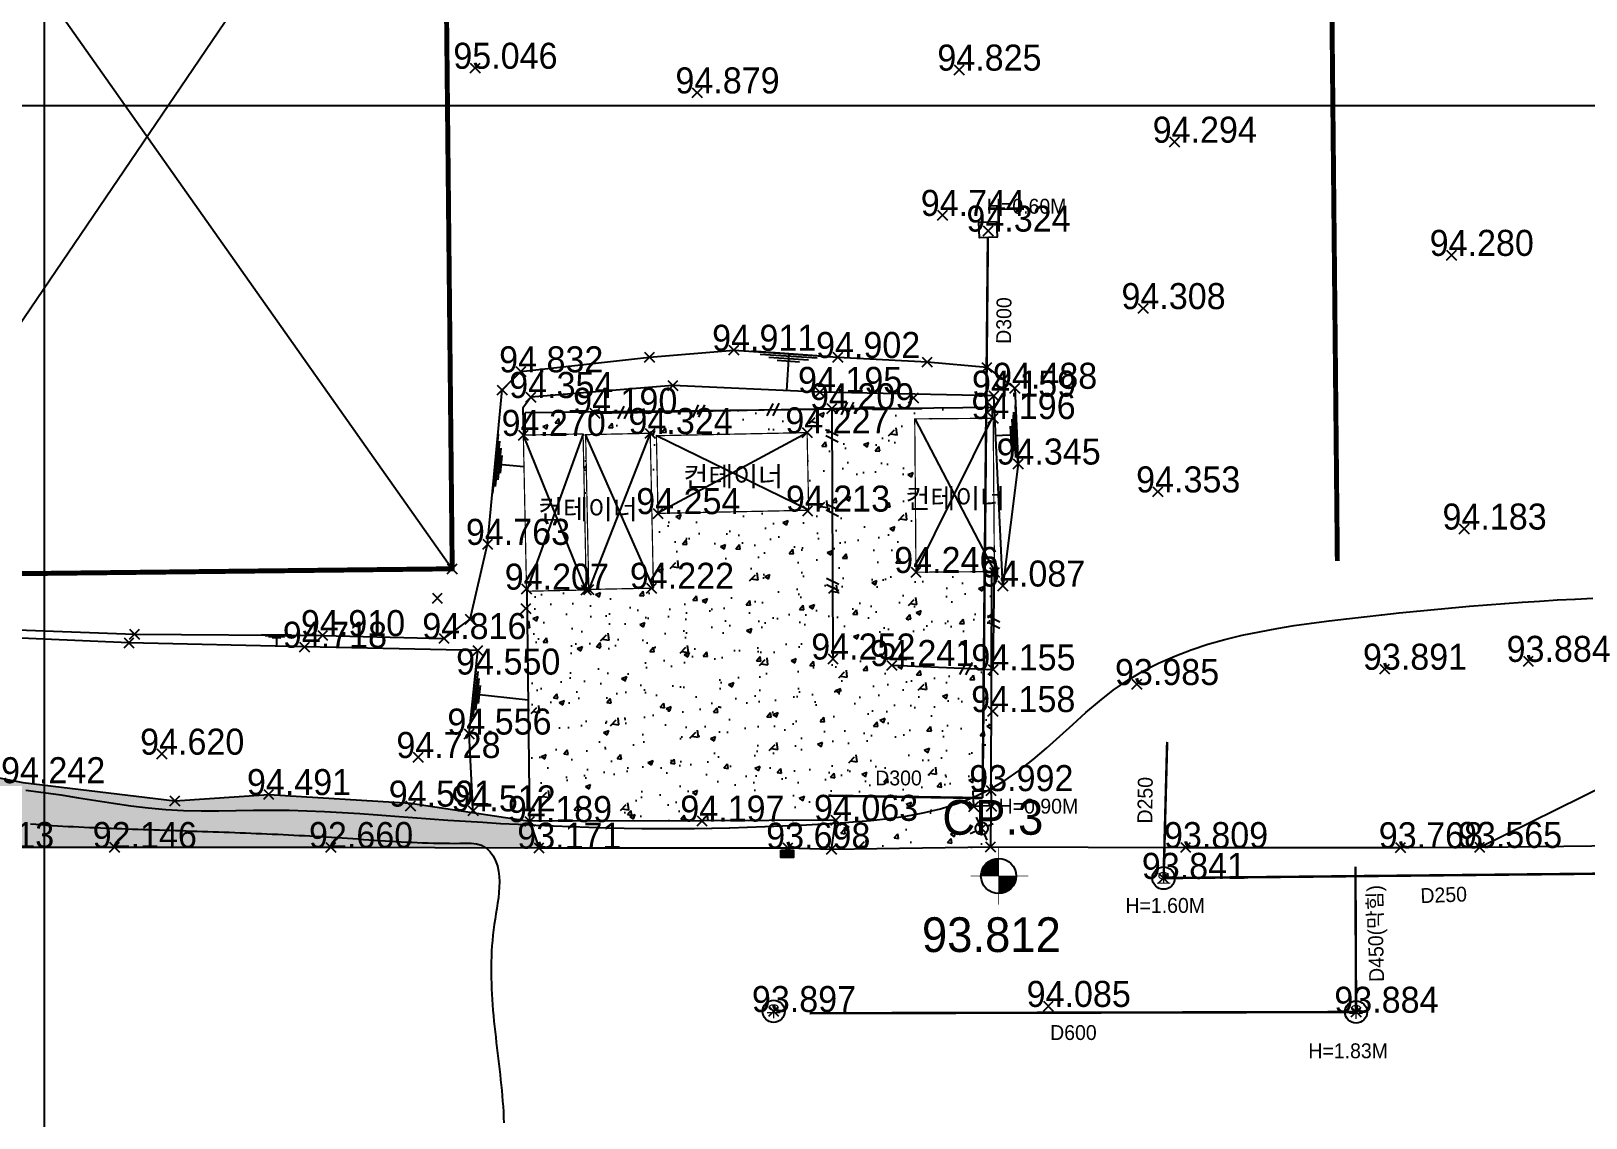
# Model space of a CAD drawing. Header units: millimetres. Extents: x 215151 to 215414, y 463007 to 463197.
# Drawn here: x 215199.5 to 215262.2, y 463059.2 to 463103 of the extents above; entities that cross this region are included whole.
import ezdxf
from ezdxf.enums import TextEntityAlignment as Align

# ---------------------------------------------------------------- set-up
doc = ezdxf.new("R2010")
doc.units = ezdxf.units.MM
doc.header["$MEASUREMENT"] = 0
doc.header["$PDMODE"] = 3
doc.header["$PDSIZE"] = 0.2
doc.linetypes.add('DASHED2', pattern=[0.375, 0.25, -0.125])
doc.layers.get('DEFPOINTS').update_dxf_attribs({"color": 155})
for name, color, linetype in [('1M(48)', 48, 'Continuous'), ("CON'C(31)", 31, 'Continuous'), ('PTANNOTELE', 7, 'Continuous'), ('PTLAYER', 1, 'Continuous'), ('TEXT', 7, 'Continuous'), ('가로등(32)', 32, 'Continuous'), ('경사면(8)', 8, 'Continuous'), ('도각선(5)', 5, 'Continuous'), ('도근점(1)', 1, 'Continuous'), ('도시가스맨홀(50)', 50, 'Continuous'), ('빗물받이(5)', 5, 'Continuous'), ('아스팔트도로(1)', 1, 'Continuous'), ('오수(34)', 34, 'Continuous'), ('우수맨홀(42)', 42, 'Continuous'), ('조경석해치(8)', 8, 'Continuous'), ('조립식건물(40)', 40, 'Continuous'), ('컨테이너(4)', 4, 'Continuous'), ('콘크리트수로(5)', 5, 'Continuous'), ('휀스(70)', 70, 'Continuous')]:
    doc.layers.add(name, color=color, linetype=linetype)
doc.styles.add('돋음', font='Dotum.ttf')
doc.styles.add('돋음체', font='DotumChe.TTF')

# ---------------------------------------------------------------- blocks, each defined once
blk = doc.blocks.new('P')
at = {"layer": '휀스(70)', "linetype": 'Continuous'}
for points in [[(-0.25, -0.25), (0, 0.25)], [(0, -0.25), (0.25, 0.25)]]:
    blk.add_lwpolyline(points, dxfattribs=at)
blk = doc.blocks.new('o')
at = {"layer": '오수(34)'}
blk.add_circle((0, 0), 0.75, dxfattribs=at)
at = {"layer": '오수(34)', "style": '돋음체'}
blk.add_text('오', height=0.8, dxfattribs=at).set_placement((0, 0), align=Align.MIDDLE)
blk = doc.blocks.new('w')
at = {"layer": '우수맨홀(42)'}
blk.add_circle((0, 0), 0.75, dxfattribs=at)
at = {"layer": '우수맨홀(42)', "style": '돋음체'}
blk.add_text('우', height=0.8, dxfattribs=at).set_placement((0, 0), align=Align.MIDDLE)
blk = doc.blocks.new('W1')
at = {"layer": '빗물받이(5)'}
h = blk.add_hatch(dxfattribs=at)
h.set_pattern_fill('ANSI31', color=256, scale=0.02, style=0)
h.set_pattern_definition([(45, (-178.083926, -134.613974), (-0.04490128, 0.04490128), [])])
h.paths.add_polyline_path([(0.26, 0.149), (-0.24, 0.149), (-0.24, -0.151), (0.26, -0.151)])
blk.add_lwpolyline([(-0.24, 0.149), (0.26, 0.149), (0.26, -0.151), (-0.24, -0.151), (-0.24, 0.149)], dxfattribs=at)
blk = doc.blocks.new('A$C483728D8')
at = {"layer": '도근점(1)', "color": 1, "const_width": 0.02}
for points in [[(0.803, 0), (0.803, 1.635)], [(1.659, 0.822), (0, 0.822)]]:
    blk.add_lwpolyline(points, dxfattribs=at)
at = {"layer": '도근점(1)', "color": 1, "const_width": 0.506}
for points in [[(0.803, 1.075, 0.414214), (0.55, 0.822, 1)], [(0.803, 0.569, 0.414214), (1.056, 0.822, 1)]]:
    blk.add_lwpolyline(points, format="xyb", dxfattribs=at)
at = {"layer": '도근점(1)', "color": 1}
blk.add_circle((0.803, 0.822), 0.506, dxfattribs=at)
blk = doc.blocks.new('F')
at = {"layer": '가로등(32)'}
for p, q in [((-0.19, 0.42), (-0.35, 0.77)), ((0.42, 0.19), (0.77, 0.35)), ((-0.42, -0.19), (-0.77, -0.35)), ((0.19, -0.42), (0.35, -0.77))]:
    blk.add_line(p, q, dxfattribs=at)
blk.add_circle((0, 0), 0.42, dxfattribs=at)

msp = doc.modelspace()

# ---------------------------------------------------------------- hatches: boundary and pattern name
at = {"layer": "CON'C(31)"}
h = msp.add_hatch(dxfattribs=at)
h.set_pattern_fill('AR-CONC', color=256, scale=0.3)
h.set_pattern_definition([(50, (0, 0), (2.151780548, -0.188256405), [0.225, -2.475]), (355, (0, 0), (-0.416254001, 2.256576401), [0.18, -1.98]), (100.45144446, (0.1793, -0.0157), (1.73552654, 2.068319973), [0.191220576, -2.103426336]), (46.1842, (0, 0.6), (3.201723992, -0.496557842), [0.3375, -3.7125]), (96.6356355, (0.2668, 0.5586), (2.803985837, 2.922355802), [0.286831026, -3.15514128]), (351.184164, (0, 0.6), (2.803985835, 2.9223558), [0.27, -2.970000003]), (21, (0.3, 0.45), (1.7907211564, -1.207856672), [0.225, -2.475]), (326, (0.3, 0.45), (0.729945996, 2.175450135), [0.18, -1.98]), (71.45144474, (0.4492, 0.3493), (2.52066713, 0.967593458), [0.19122057, -2.103426336]), (37.5, (0, 0), (0.036479566, 0.9986815615), [0, -1.956, 0, -2.01, 0, -1.9875]), (7.5, (0, 0), (0.7892086123, 1.1832351356), [0, -1.146, 0, -1.911, 0, -0.7575]), (327.5, (-0.669, 0), (1.6014673085, -0.0676646152), [0, -0.75, 0, -2.34, 0, -3.105]), (317.5, (-0.969, 0), (1.749558508, 0.300314947), [0, -0.975, 0, -1.554, 0, -2.205])])
h.paths.add_polyline_path([(215231.91514, 463071.19225), (215231.74041, 463070.02467), (215238.15894, 463070.1127), (215238.16538, 463071.76309), (215237.48739, 463071.73649), (215237.46284, 463072.36209), (215238.16782, 463072.38976), (215238.20223, 463081.20906), (215235.15026, 463081.18441), (215235.10033, 463087.36511), (215238.22635, 463087.39036), (215238.22805, 463087.8281), (215228.17419, 463087.71503), (215223.26706, 463087.621), (215223.28566, 463087.66005), (215219.38679, 463087.6162), (215219.39696, 463086.71192), (215221.72606, 463086.75977), (215221.85532, 463080.46786), (215219.46774, 463080.41881), (215219.57205, 463071.14367), (215226.52251, 463071.1639)])
h.paths.add_polyline_path([(215224.56228, 463080.54318), (215221.95642, 463080.48965), (215221.82821, 463086.73049), (215224.43407, 463086.78403)], flags=16)
h.paths.add_polyline_path([(215224.74665, 463083.55685), (215224.68235, 463086.68685), (215230.75959, 463086.8117), (215230.82389, 463083.6817)], flags=16)
h.paths.add_polyline_path([(215235.84497, 463070.19193), (215241.09842, 463070.19204), (215241.09838, 463072.40607), (215235.84492, 463072.40596)], flags=9)
h.paths.add_polyline_path([(215234.26147, 463083.42631), (215239.20475, 463083.42631), (215239.20475, 463084.91776), (215234.26147, 463084.91776)], flags=9)
h.paths.add_polyline_path([(215225.30545, 463084.31043), (215230.24874, 463084.31043), (215230.24874, 463085.80189), (215225.30545, 463085.80189)], flags=8)
h.paths.add_polyline_path([(215219.45112, 463082.98415), (215224.3944, 463082.98415), (215224.3944, 463084.4756), (215219.45112, 463084.4756)], flags=25)
at = {"layer": '조경석해치(8)'}
h = msp.add_hatch(dxfattribs=at)
h.set_pattern_fill('GRAVEL', color=256, scale=2)
h.set_pattern_definition([(228.012787504, (1.44, 2), (-16, -18), [0.269072, -26.638176094]), (184.969740728, (1.26, 1.8), (24, 2), [0.461736, -45.7118495225]), (132.510447078, (0.8, 1.76), (20, -22), [0.325576, -32.232065192]), (267.273689006, (0.02, 1.26), (2, 40), [0.420476, -41.627116083]), (292.833654178, (0, 0.84), (-10, 24), [0.41231, -40.818746256]), (357.273689006, (0.16, 0.46), (-40, 2), [0.420476, -41.627116083]), (37.694240467, (0.58, 0.44), (-26, -20), [0.556058, -55.049697098]), (72.255328375, (1.02, 0.78), (14, 44), [0.524976, -51.972642994]), (121.429565615, (1.18, 1.28), (-16, 26), [0.4219, -41.7681462195]), (175.23635831, (0.96, 1.64), (22, -2), [0.481664, -23.6015251576]), (222.397437798, (0.48, 1.68), (-24, -22), [0.622896, -61.6667500096]), (138.814074834, (2, 1.24), (-14, 12), [0.212602, -21.0476896255]), (171.46923439, (1.84, 1.38), (26, -4), [0.404474, -40.043022832]), (225, (1.44, 1.44), (-2e-16, -2), [0.282842, -2.545585125]), (203.198590514, (1.3, 1.68), (10, 4), [0.152316, -15.079230212]), (291.80140949, (1.16, 1.62), (-2, 6), [0.215406, -10.554923614]), (30.96375653, (1.24, 1.42), (6, 4), [0.349858, -11.31204579]), (161.56505118, (1.54, 1.6), (4, -2), [0.252982, -6.07157332]), (16.389540334, (0, 1.62), (20, 6), [0.3544, -35.085690293]), (70.346175942, (0.34, 1.72), (-8.000000000002, -22.000000000007), [0.297322, -29.434815495]), (293.198590514, (1.54, 2), (-4, 10), [0.30463, -14.926916212]), (343.610459666, (1.66, 1.72), (-20, 6), [0.3544, -35.085690293]), (339.44395478, (0, 0.38), (-10, 4), [0.34176, -16.746247491]), (294.77514057, (0.32, 0.26), (-10, 22), [0.286356, -28.3492861266]), (66.801409486, (1.56, 0), (4, 10), [0.30463, -14.926916212]), (17.354024636, (1.68, 0.28), (-26, -8), [0.335262, -33.1908472285]), (69.44395478, (0.58, 0), (-4, -10), [0.17088, -16.917127491]), (101.30993247, (1.44, 0), (-2, 8), [0.10198, -10.096059027]), (165.96375653, (1.42, 0.1), (6, -2), [0.41231, -7.833901251]), (186.009005957, (1.02, 0.2), (20, 2), [0.3821, -37.827846349]), (303.69006753, (1.24, 1.24), (-2, 4), [0.288444, -6.922658551]), (353.157226587, (1.4, 1), (34, -4), [0.503588, -49.855125248]), (60.9453959, (1.9, 0.94), (-8, -14), [0.205912, -20.385348282]), (90, (2, 1.12), (-2, 2), [0.12, -1.88]), (120.256437164, (0.98, 0.26), (8, -14), [0.277848, -27.507039979]), (48.012787504, (0.84, 0.5), (16, 18), [0.538144, -26.369104094]), (0, (1.2, 0.9), (2, 2), [0.52, -1.48]), (325.30484647, (1.72, 0.9), (20, -14), [0.316228, -31.306548602]), (254.0546041, (1.98, 0.72), (-2, -8), [0.291204, -14.2690157786]), (207.645975364, (1.9, 0.44), (-38, -20), [0.47413, -46.9389483645]), (175.42607874, (1.48, 0.22), (-26, 2), [0.501598, -49.658146816])])
h.paths.add_polyline_path([(215199.13313, 463072.71018), (215193.62077, 463073.77794), (215192.17104, 463074.71418), (215190.82678, 463076.61699), (215190.25122, 463078.72278), (215189.89011, 463082.66356), (215190.5178, 463085.20484), (215189.95347, 463086.06292), (215188.40552, 463084.85649), (215188.42093, 463081.03199), (215188.50713, 463078.77867, 0.06556503), (215189.28285, 463075.94687, 0.06906455), (215190.9488, 463073.05327, 0.1138141), (215194.11677, 463070.59531, 0.1339401), (215196.09528, 463070.09726), (215197.07063, 463070.09736), (215202.82823, 463070.09631), (215211.55032, 463070.09585), (215219.94798, 463070.07168), (215219.57205, 463071.14367), (215214.76504, 463071.86971), (215209.0471, 463072.23027), (215205.26519, 463071.96832)])

# ---------------------------------------------------------------- linework, layer by layer
at = {"layer": '1M(48)'}
for points, elevation in [([(215199.25893, 463072.3985), (215199.96478, 463072.30792), (215199.96478, 463072.30792), (215200.66891, 463072.20475), (215200.66891, 463072.20475), (215201.37191, 463072.09416), (215201.37191, 463072.09416), (215202.07458, 463071.98145), (215202.07458, 463071.98145), (215202.77777, 463071.87205), (215202.77777, 463071.87205), (215203.48228, 463071.77149), (215203.48228, 463071.77149), (215204.18868, 463071.68539), (215204.18868, 463071.68539), (215204.89724, 463071.6194), (215204.89724, 463071.6194), (215205.6077, 463071.57888), (215205.6077, 463071.57888), (215206.31914, 463071.56275), (215206.31914, 463071.56275), (215207.03078, 463071.56364), (215207.03078, 463071.56364), (215207.74236, 463071.57403), (215207.74236, 463071.57403), (215208.4539, 463071.58655), (215208.4539, 463071.58655), (215209.16552, 463071.59388), (215209.16552, 463071.59388), (215209.87714, 463071.58907), (215209.87714, 463071.58907), (215210.58854, 463071.57052), (215210.58854, 463071.57052), (215211.29955, 463071.54038), (215211.29955, 463071.54038), (215212.01011, 463071.50092), (215212.01011, 463071.50092), (215212.72024, 463071.45441), (215212.72024, 463071.45441), (215213.43004, 463071.40313), (215213.43004, 463071.40313), (215214.13966, 463071.34935), (215214.13966, 463071.34935), (215214.84926, 463071.29533), (215214.84926, 463071.29533), (215215.559, 463071.24316), (215215.559, 463071.24316), (215216.26892, 463071.19358), (215216.26892, 463071.19358), (215216.97903, 463071.14671), (215216.97903, 463071.14671), (215217.68932, 463071.1027), (215217.68932, 463071.1027), (215218.39979, 463071.06168), (215218.39979, 463071.06168), (215219.11043, 463071.02377), (215219.11043, 463071.02377), (215219.82124, 463070.98912), (215219.82124, 463070.98912), (215220.53221, 463070.95787), (215220.53221, 463070.95787), (215221.24333, 463070.93024), (215221.24333, 463070.93024), (215221.95458, 463070.90646), (215221.95458, 463070.90646), (215222.66596, 463070.88676), (215222.66596, 463070.88676), (215223.37745, 463070.87136), (215223.37745, 463070.87136), (215224.08902, 463070.86051), (215224.08902, 463070.86051), (215224.80064, 463070.85444), (215224.80064, 463070.85444), (215225.51229, 463070.85337), (215225.51229, 463070.85337), (215226.22393, 463070.85755), (215226.22393, 463070.85755), (215226.93552, 463070.86721), (215226.93552, 463070.86721), (215227.64701, 463070.88234), (215227.64701, 463070.88234), (215228.35837, 463070.90271), (215228.35837, 463070.90271), (215229.06957, 463070.92807), (215229.06957, 463070.92807), (215229.78059, 463070.95814), (215229.78059, 463070.95814), (215230.4914, 463070.99267), (215230.4914, 463070.99267), (215231.202, 463071.03138), (215231.202, 463071.03138), (215231.91238, 463071.07402), (215231.91238, 463071.07402), (215232.62244, 463071.12154), (215232.62244, 463071.12154), (215233.33171, 463071.17954), (215233.33171, 463071.17954), (215234.03936, 463071.25476), (215234.03936, 463071.25476), (215234.74402, 463071.35395), (215234.74402, 463071.35395), (215235.44366, 463071.48379), (215235.44366, 463071.48379), (215236.13537, 463071.65066), (215236.13537, 463071.65066), (215236.8154, 463071.85999), (215236.8154, 463071.85999), (215237.47916, 463072.11621), (215237.47916, 463072.11621), (215238.12067, 463072.42382), (215238.12067, 463072.42382), (215238.73343, 463072.78531), (215238.73343, 463072.78531), (215239.31729, 463073.19196), (215239.31729, 463073.19196), (215239.87666, 463073.63181), (215239.87666, 463073.63181), (215240.41769, 463074.09407), (215240.41769, 463074.09407), (215240.94746, 463074.56923), (215240.94746, 463074.56923), (215241.47347, 463075.04858), (215241.47347, 463075.04858), (215242.00333, 463075.52364), (215242.00333, 463075.52364), (215242.54462, 463075.98561), (215242.54462, 463075.98561), (215243.10458, 463076.42468), (215243.10458, 463076.42468), (215243.68949, 463076.82982), (215243.68949, 463076.82982), (215244.30057, 463077.1943), (215244.30057, 463077.1943), (215244.93369, 463077.51903), (215244.93369, 463077.51903), (215245.5847, 463077.80625), (215245.5847, 463077.80625), (215246.24994, 463078.05884), (215246.24994, 463078.05884), (215246.9263, 463078.28), (215246.9263, 463078.28), (215247.61122, 463078.47307), (215247.61122, 463078.47307), (215248.30264, 463078.64142), (215248.30264, 463078.64142), (215248.99895, 463078.78832), (215248.99895, 463078.78832), (215249.69887, 463078.91694), (215249.69887, 463078.91694), (215250.40142, 463079.03031), (215250.40142, 463079.03031), (215251.10586, 463079.13136), (215251.10586, 463079.13136), (215251.8116, 463079.2229), (215251.8116, 463079.2229), (215252.51818, 463079.30773), (215252.51818, 463079.30773), (215253.22522, 463079.38858), (215253.22522, 463079.38858), (215253.93254, 463079.46697), (215253.93254, 463079.46697), (215254.64015, 463079.54272), (215254.64015, 463079.54272), (215255.34807, 463079.61558), (215255.34807, 463079.61558), (215256.0563, 463079.68527), (215256.0563, 463079.68527), (215256.76486, 463079.75151), (215256.76486, 463079.75151), (215257.47376, 463079.81403), (215257.47376, 463079.81403), (215258.183, 463079.87257), (215258.183, 463079.87257), (215258.89258, 463079.92688), (215258.89258, 463079.92688), (215259.60248, 463079.97675), (215259.60248, 463079.97675), (215260.31266, 463080.02256), (215260.31266, 463080.02256), (215261.02305, 463080.06495), (215261.02305, 463080.06495), (215261.7336, 463080.10455), (215261.7336, 463080.10455), (215262.44426, 463080.14204)], 94), ([(215199.44489, 463071.04552), (215199.661, 463071.02759), (215199.661, 463071.02759), (215199.8772, 463071.01075), (215199.8772, 463071.01075), (215200.09348, 463070.99493), (215200.09348, 463070.99493), (215200.30983, 463070.98009), (215200.30983, 463070.98009), (215200.52624, 463070.96615), (215200.52624, 463070.96615), (215200.7427, 463070.95306), (215200.7427, 463070.95306), (215200.95921, 463070.94075), (215200.95921, 463070.94075), (215201.17575, 463070.92917), (215201.17575, 463070.92917), (215201.39233, 463070.91825), (215201.39233, 463070.91825), (215201.60895, 463070.90793), (215201.60895, 463070.90793), (215201.82558, 463070.89815), (215201.82558, 463070.89815), (215202.04224, 463070.88884), (215202.04224, 463070.88884), (215202.25891, 463070.87995), (215202.25891, 463070.87995), (215202.4756, 463070.8714), (215202.4756, 463070.8714), (215202.6923, 463070.86314), (215202.6923, 463070.86314), (215202.90901, 463070.85511), (215202.90901, 463070.85511), (215203.12572, 463070.84725), (215203.12572, 463070.84725), (215203.34244, 463070.83953), (215203.34244, 463070.83953), (215203.55916, 463070.83193), (215203.55916, 463070.83193), (215203.77589, 463070.82444), (215203.77589, 463070.82444), (215203.99262, 463070.81704), (215203.99262, 463070.81704), (215204.20935, 463070.80972), (215204.20935, 463070.80972), (215204.42609, 463070.80247), (215204.42609, 463070.80247), (215204.64283, 463070.79526), (215204.64283, 463070.79526), (215204.85957, 463070.78809), (215204.85957, 463070.78809), (215205.07631, 463070.78095), (215205.07631, 463070.78095), (215205.29305, 463070.7738), (215205.29305, 463070.7738), (215205.50978, 463070.76666), (215205.50978, 463070.76666), (215205.72652, 463070.75948), (215205.72652, 463070.75948), (215205.94326, 463070.75228), (215205.94326, 463070.75228), (215206.16, 463070.74502), (215206.16, 463070.74502), (215206.37673, 463070.73769), (215206.37673, 463070.73769), (215206.59346, 463070.73029), (215206.59346, 463070.73029), (215206.81019, 463070.72279), (215206.81019, 463070.72279), (215207.02691, 463070.71519), (215207.02691, 463070.71519), (215207.24363, 463070.70746), (215207.24363, 463070.70746), (215207.46035, 463070.69959), (215207.46035, 463070.69959), (215207.67706, 463070.69157), (215207.67706, 463070.69157), (215207.89376, 463070.68339), (215207.89376, 463070.68339), (215208.11046, 463070.67502), (215208.11046, 463070.67502), (215208.32714, 463070.66645), (215208.32714, 463070.66645), (215208.54382, 463070.65768), (215208.54382, 463070.65768), (215208.76049, 463070.64867), (215208.76049, 463070.64867), (215208.97715, 463070.63943), (215208.97715, 463070.63943), (215209.1938, 463070.62993), (215209.1938, 463070.62993), (215209.41044, 463070.62015), (215209.41044, 463070.62015), (215209.62707, 463070.61009), (215209.62707, 463070.61009), (215209.84367, 463070.59972), (215209.84367, 463070.59972), (215210.06027, 463070.58903), (215210.06027, 463070.58903), (215210.27685, 463070.578), (215210.27685, 463070.578), (215210.49341, 463070.56662), (215210.49341, 463070.56662), (215210.70994, 463070.55487), (215210.70994, 463070.55487), (215210.92646, 463070.54273), (215210.92646, 463070.54273), (215211.14296, 463070.53019), (215211.14296, 463070.53019), (215211.35943, 463070.51723), (215211.35943, 463070.51723), (215211.57587, 463070.50382), (215211.57587, 463070.50382), (215211.79229, 463070.48996), (215211.79229, 463070.48996), (215212.00867, 463070.47567), (215212.00867, 463070.47567), (215212.22504, 463070.46104), (215212.22504, 463070.46104), (215212.44138, 463070.44618), (215212.44138, 463070.44618), (215212.65772, 463070.43119), (215212.65772, 463070.43119), (215212.87406, 463070.41618), (215212.87406, 463070.41618), (215213.0904, 463070.40126), (215213.0904, 463070.40126), (215213.30676, 463070.38653), (215213.30676, 463070.38653), (215213.52314, 463070.37211), (215213.52314, 463070.37211), (215213.73954, 463070.3581), (215213.73954, 463070.3581), (215213.95598, 463070.34459), (215213.95598, 463070.34459), (215214.17245, 463070.33169), (215214.17245, 463070.33169), (215214.38896, 463070.3195), (215214.38896, 463070.3195), (215214.60552, 463070.30812), (215214.60552, 463070.30812), (215214.82212, 463070.29764), (215214.82212, 463070.29764), (215215.03877, 463070.28814), (215215.03877, 463070.28814), (215215.25547, 463070.27971), (215215.25547, 463070.27971), (215215.4722, 463070.27243), (215215.4722, 463070.27243), (215215.68897, 463070.26639), (215215.68897, 463070.26639), (215215.90578, 463070.26164), (215215.90578, 463070.26164), (215216.12261, 463070.25827), (215216.12261, 463070.25827), (215216.33945, 463070.25633), (215216.33945, 463070.25633), (215216.55631, 463070.25589), (215216.55631, 463070.25589), (215216.77316, 463070.25698), (215216.77316, 463070.25698), (215216.99, 463070.25965), (215216.99, 463070.25965), (215217.20684, 463070.25942), (215217.20684, 463070.25942), (215217.42282, 463070.24156), (215217.42282, 463070.24156), (215217.63208, 463070.18654), (215217.63208, 463070.18654), (215217.81788, 463070.07641), (215217.81788, 463070.07641), (215217.97001, 463069.92236), (215217.97001, 463069.92236), (215218.09589, 463069.74599), (215218.09589, 463069.74599), (215218.19575, 463069.5537), (215218.19575, 463069.5537), (215218.26897, 463069.34973), (215218.26897, 463069.34973), (215218.31732, 463069.13845), (215218.31732, 463069.13845), (215218.34412, 463068.92333), (215218.34412, 463068.92333), (215218.35319, 463068.70671), (215218.35319, 463068.70671), (215218.34821, 463068.48994), (215218.34821, 463068.48994), (215218.33243, 463068.27368), (215218.33243, 463068.27368), (215218.30862, 463068.05814), (215218.30862, 463068.05814), (215218.27919, 463067.8433), (215218.27919, 463067.8433), (215218.2462, 463067.62897), (215218.2462, 463067.62897), (215218.21154, 463067.4149), (215218.21154, 463067.4149), (215218.17702, 463067.20081), (215218.17702, 463067.20081), (215218.14441, 463066.98642), (215218.14441, 463066.98642), (215218.11534, 463066.77153), (215218.11534, 463066.77153), (215218.09022, 463066.55614), (215218.09022, 463066.55614), (215218.06897, 463066.34033), (215218.06897, 463066.34033), (215218.05152, 463066.12417), (215218.05152, 463066.12417), (215218.03777, 463065.90776), (215218.03777, 463065.90776), (215218.02761, 463065.69114), (215218.02761, 463065.69114), (215218.02092, 463065.47439), (215218.02092, 463065.47439), (215218.01756, 463065.25756), (215218.01756, 463065.25756), (215218.0174, 463065.0407), (215218.0174, 463065.0407), (215218.02029, 463064.82387), (215218.02029, 463064.82387), (215218.02606, 463064.60709), (215218.02606, 463064.60709), (215218.03453, 463064.3904), (215218.03453, 463064.3904), (215218.04555, 463064.17382), (215218.04555, 463064.17382), (215218.05891, 463063.95738), (215218.05891, 463063.95738), (215218.07444, 463063.74108), (215218.07444, 463063.74108), (215218.09194, 463063.52493), (215218.09194, 463063.52493), (215218.1112, 463063.30893), (215218.1112, 463063.30893), (215218.13203, 463063.09308), (215218.13203, 463063.09308), (215218.15421, 463062.87736), (215218.15421, 463062.87736), (215218.17753, 463062.66176), (215218.17753, 463062.66176), (215218.20179, 463062.44627), (215218.20179, 463062.44627), (215218.22675, 463062.23085), (215218.22675, 463062.23085), (215218.2522, 463062.01549), (215218.2522, 463062.01549), (215218.27791, 463061.80017), (215218.27791, 463061.80017), (215218.30365, 463061.58484), (215218.30365, 463061.58484), (215218.32919, 463061.3695), (215218.32919, 463061.3695), (215218.35431, 463061.1541), (215218.35431, 463061.1541), (215218.37875, 463060.93863), (215218.37875, 463060.93863), (215218.40229, 463060.72305), (215218.40229, 463060.72305), (215218.42467, 463060.50736), (215218.42467, 463060.50736), (215218.44566, 463060.29152), (215218.44566, 463060.29152), (215218.46501, 463060.07553), (215218.46501, 463060.07553), (215218.48246, 463059.85938), (215218.48246, 463059.85938), (215218.49777, 463059.64306), (215218.49777, 463059.64306), (215218.51068, 463059.42659), (215218.51068, 463059.42659), (215218.52095, 463059.20999), (215218.52095, 463059.20999), (215218.52834, 463058.99326)], 93)]:
    msp.add_lwpolyline(points, dxfattribs=dict(at, elevation=elevation))
at = {"layer": "CON'C(31)"}
for points in [[(215219.37625, 463088.55357), (215219.37125, 463088.9978)], [(215238.22805, 463087.8281), (215219.38679, 463087.6162)], [(215219.39696, 463086.71192), (215219.38679, 463087.6162)], [(215238.22805, 463087.8281), (215238.22635, 463087.39036)], [(215238.20223, 463081.20906), (215238.16782, 463072.38976)], [(215219.57205, 463071.14367), (215219.46774, 463080.41881)], [(215238.16538, 463071.76309), (215238.15894, 463070.1127)], [(215231.74041, 463070.02467), (215231.91514, 463071.19225), (215226.52251, 463071.1639), (215219.57205, 463071.14367)]]:
    msp.add_lwpolyline(points, dxfattribs=at)
at = {"layer": 'PTLAYER'}
for p in [(215217.37104, 463101.50926, 95.04553), (215236.88811, 463101.43488, 94.82452), (215226.32733, 463100.51517, 94.87858), (215245.57299, 463098.52973, 94.29446), (215236.22082, 463095.57801, 94.74433), (215238.06236, 463094.94581, 94.32398), (215256.7424, 463093.96666, 94.28002), (215244.31351, 463091.82058, 94.3078), (215224.40207, 463089.85149, 94.91163), (215227.80723, 463090.14224, 94.91083), (215231.99794, 463089.85058, 94.90235), (215235.6047, 463089.66004, 94.81513), (215219.21828, 463089.27296, 94.83151), (215238.00588, 463089.44434, 94.6412), (215218.46406, 463088.53036, 94.77199), (215225.34886, 463088.71396, 94.21324), (215231.27007, 463088.44202, 94.19546), (215238.28513, 463088.29309, 94.15897), (215239.1346, 463088.60829, 94.48792), (215219.62394, 463088.23849, 94.3535), (215231.7542, 463087.78363, 94.20884), (215235.04777, 463088.21419, 94.12404), (215238.22805, 463087.8281, 94.1834), (215222.20299, 463087.60061, 94.18971), (215238.2638, 463087.39066, 94.19556), (215219.31672, 463086.71027, 94.26972), (215224.43407, 463086.78403, 94.32368), (215230.75959, 463086.8117, 94.22674), (215239.27514, 463085.55558, 94.34501), (215244.90508, 463084.43231, 94.35301), (215224.74665, 463083.55685, 94.25373), (215230.78206, 463083.65904, 94.21293), (215257.25976, 463082.93462, 94.18269), (215217.87712, 463082.31777, 94.76276), (215216.4486, 463081.32255, 94.63443), (215235.15026, 463081.18441, 94.24622), (215238.31396, 463081.18046, 94.08261), (215215.8474, 463080.13995, 94.85225), (215219.44404, 463080.51229, 94.20698), (215221.85532, 463080.46786, 94.35007), (215221.95642, 463080.48965, 94.27353), (215224.48961, 463080.54612, 94.22222), (215238.65092, 463080.63771, 94.0871), (215219.4186, 463079.72035, 94.19909), (215217.17271, 463079.29007, 94.68339), (215203.41331, 463078.3341, 94.7809), (215203.63208, 463078.69057, 94.90454), (215211.22448, 463078.63995, 94.91046), (215216.11782, 463078.51829, 94.81648), (215210.49556, 463078.17086, 94.71757), (215217.48404, 463078.02781, 94.54988), (215231.80285, 463077.69552, 94.25238), (215234.17627, 463077.43271, 94.24106), (215238.26082, 463077.25825, 94.15473), (215254.05065, 463077.28356, 93.89066), (215259.84422, 463077.60148, 93.88443), (215244.05179, 463076.66793, 93.98513), (215238.25371, 463075.57918, 94.15784), (215217.12966, 463074.67112, 94.55565), (215204.74042, 463073.86031, 94.61996), (215215.07449, 463073.72615, 94.72755), (215205.26519, 463071.96832, 94.38023), (215209.0471, 463072.23027, 94.49125), (215238.17481, 463072.39003, 93.99174), (215214.76684, 463071.76678, 94.59097), (215217.29627, 463071.57277, 94.51238), (215237.48739, 463071.73649, 93.97365), (215238.20004, 463071.74701, 93.98823), (215219.57205, 463071.14367, 94.18914), (215226.52251, 463071.1639, 94.19659), (215231.91514, 463071.19225, 94.06315), (215231.91514, 463071.19225, 94.06315), (215237.79781, 463070.85218, 93.95173), (215202.82823, 463070.09631, 92.14646), (215211.55032, 463070.09585, 92.65984), (215238.15894, 463070.1127, 93.83636), (215246.02719, 463070.09365, 93.80924), (215254.68991, 463070.08729, 93.76806), (215257.88284, 463070.10107, 93.56461), (215219.94798, 463070.07168, 93.17057), (215229.98734, 463070.07112, 93.69781), (215231.74041, 463070.02467, 93.83157), (215245.13536, 463068.8536, 93.84147), (215229.41013, 463063.48463, 93.89655), (215240.48887, 463063.69215, 94.08479), (215252.89698, 463063.4566, 93.88431)]:
    msp.add_point(p, dxfattribs=at)
at = {"layer": '경사면(8)'}
for p, q in [((215231.52416, 463089.88355), (215228.5314, 463090.09184)), ((215231.16806, 463089.80809), (215228.87361, 463089.96778)), ((215230.81196, 463089.73263), (215229.21582, 463089.84372)), ((215230.81196, 463089.73263), (215229.21582, 463089.84372)), ((215230.45586, 463089.65717), (215229.55803, 463089.71966)), ((215230.02778, 463089.98769), (215229.9245, 463088.50382)), ((215239.27645, 463085.52728), (215239.16607, 463087.92474)), ((215239.09086, 463086.07933), (215239.03199, 463087.35798)), ((215239.09086, 463086.07933), (215239.03199, 463087.35798)), ((215239.18365, 463085.80331), (215239.09903, 463087.64136)), ((215218.29619, 463086.75346), (215218.07045, 463084.3641)), ((215239.22126, 463086.72601), (215238.3619, 463086.68645)), ((215238.99807, 463086.35535), (215238.96495, 463087.07459)), ((215218.3495, 463086.46718), (215218.17643, 463084.63534)), ((215218.4028, 463086.1809), (215218.28241, 463084.90657)), ((215218.4028, 463086.1809), (215218.28241, 463084.90657)), ((215218.18332, 463085.55878), (215219.34262, 463085.44926)), ((215218.45611, 463085.89461), (215218.38839, 463085.17781)), ((215209.96214, 463078.64836), (215208.76216, 463078.65636)), ((215209.82187, 463078.6093), (215208.90189, 463078.61543)), ((215209.68161, 463078.57023), (215209.04162, 463078.5745)), ((215209.68161, 463078.57023), (215209.04162, 463078.5745)), ((215209.54134, 463078.53117), (215209.18135, 463078.53357)), ((215209.36215, 463078.65236), (215209.35911, 463078.19706)), ((215217.42549, 463077.47323), (215217.17351, 463075.0865)), ((215217.47565, 463077.18638), (215217.28247, 463075.35655)), ((215217.52581, 463076.89953), (215217.39142, 463075.6266)), ((215217.52581, 463076.89953), (215217.39142, 463075.6266)), ((215217.57597, 463076.61268), (215217.50038, 463075.89666)), ((215217.2995, 463076.27986), (215219.51692, 463076.04576))]:
    msp.add_line(p, q, dxfattribs=at)
for points in [[(215257.88284, 463070.10107), (215263.04283, 463072.64412), (215269.25448, 463073.13699), (215277.06982, 463073.45194), (215281.85705, 463074.24399), (215285.53263, 463075.91488), (215289.55418, 463078.13032), (215294.64029, 463078.3771), (215296.12329, 463081.13092), (215295.06911, 463087.84904), (215295.66175, 463096.38686), (215296.58852, 463103.96236), (215296.43448, 463112.19556), (215296.54151, 463119.06175), (215297.46815, 463123.13545)], [(215192.72124, 463081.05569), (215193.15384, 463079.75814), (215194.54432, 463079.02386), (215203.63208, 463078.69057), (215211.22448, 463078.63995), (215216.11782, 463078.51829), (215217.17271, 463079.29007), (215217.87712, 463082.31777), (215218.46406, 463088.53036), (215219.21828, 463089.27296), (215224.40207, 463089.85149), (215227.80723, 463090.14224), (215231.99794, 463089.85058), (215235.6047, 463089.66004), (215238.00588, 463089.44434), (215239.1346, 463088.60829), (215239.27514, 463085.55558), (215238.65092, 463080.63771), (215238.28513, 463088.29309), (215231.27007, 463088.44202), (215225.34886, 463088.71396), (215219.62394, 463088.23849), (215219.29987, 463087.79973), (215219.31672, 463086.71027)], [(215217.28734, 463071.48875), (215217.12966, 463074.67112), (215217.48404, 463078.02781), (215210.49556, 463078.17086), (215203.41331, 463078.3341), (215194.36346, 463078.73185), (215192.10313, 463079.52429), (215192.11892, 463081.04892)]]:
    msp.add_lwpolyline(points, dxfattribs=at)
at = {"layer": '도각선(5)'}
for points in [[(215200, 463192.39482), (215200, 463009.76209)], [(215150.7772, 463100), (215374.99597, 463100)]]:
    msp.add_lwpolyline(points, dxfattribs=at)
at = {"layer": '아스팔트도로(1)'}
msp.add_lwpolyline([(215189.24115, 463093.66485), (215188.41078, 463093.69149), (215188.41078, 463090.98864), (215188.21141, 463090.13204), (215188.40552, 463084.85649), (215188.42093, 463081.03199), (215188.50713, 463078.77867, 0.06556503), (215189.28285, 463075.94687, 0.06906455), (215190.9488, 463073.05327, 0.1138141), (215194.11677, 463070.59531, 0.1339401), (215196.09528, 463070.09726), (215197.07063, 463070.09736), (215202.82823, 463070.09631), (215211.55032, 463070.09585), (215219.94798, 463070.07168), (215229.98734, 463070.07112), (215231.74041, 463070.02467), (215238.15894, 463070.1127), (215246.02719, 463070.09365), (215254.68991, 463070.08729), (215257.88284, 463070.10107), (215265.78894, 463070.19238)], format="xyb", dxfattribs=at)
at = {"layer": '오수(34)', "linetype": 'DASHED2', "ltscale": 5, "const_width": 0.1}
msp.add_lwpolyline([(215245.27921, 463074.34708), (215245.13536, 463068.8536), (215268.06743, 463069.0879), (215298.62583, 463069.88519), (215298.84728, 463053.55484)], dxfattribs=at)
at = {"layer": '우수맨홀(42)', "linetype": 'DASHED2', "ltscale": 5, "const_width": 0.1}
for points in [[(215237.83492, 463072.08166), (215238.04954, 463094.68217)], [(215237.83492, 463072.08166), (215231.61889, 463072.17632)], [(215252.89698, 463063.4566), (215252.87249, 463069.30968)], [(215252.89698, 463063.4566), (215230.86809, 463063.40613)]]:
    msp.add_lwpolyline(points, dxfattribs=at)
at = {"layer": '조경석해치(8)'}
msp.add_lwpolyline([(215188.40552, 463084.85649), (215189.95347, 463086.06292), (215190.5178, 463085.20484), (215189.89011, 463082.66356), (215190.25122, 463078.72278), (215190.82678, 463076.61699), (215192.17104, 463074.71418), (215193.62077, 463073.77794), (215199.13313, 463072.71018), (215205.26519, 463071.96832), (215209.0471, 463072.23027), (215214.76504, 463071.86971), (215219.57205, 463071.14367), (215219.94798, 463070.07168)], dxfattribs=at)
at = {"layer": '조립식건물(40)', "linetype": 'DASHED2', "ltscale": 10, "const_width": 0.2}
msp.add_lwpolyline([(215251.79584, 463116.78047), (215252.14271, 463081.64199)], dxfattribs=at)
at = {"layer": '조립식건물(40)', "const_width": 0.2}
msp.add_lwpolyline([(215192.11892, 463081.04892), (215216.4486, 463081.32255), (215216.09039, 463116.36425), (215191.77585, 463116.25395), (215192.11892, 463081.04892)], dxfattribs=at)
at = {"layer": '조립식건물(40)'}
for points in [[(215191.77585, 463116.25395), (215216.4486, 463081.32255)], [(215192.11892, 463081.04892), (215216.09039, 463116.36425)]]:
    msp.add_lwpolyline(points, dxfattribs=at)
at = {"layer": '컨테이너(4)', "const_width": 0.05}
for points in [[(215235.15026, 463081.18441), (215235.10033, 463087.36511), (215238.2638, 463087.39066), (215238.31372, 463081.20996)], [(215219.31672, 463086.71027), (215219.44597, 463080.41836), (215221.85532, 463080.46786), (215221.72606, 463086.75977)], [(215221.95642, 463080.48965), (215221.82821, 463086.73049), (215224.43407, 463086.78403), (215224.56228, 463080.54318)], [(215224.74665, 463083.55685), (215224.68235, 463086.68685), (215230.75959, 463086.8117), (215230.82389, 463083.6817)]]:
    msp.add_lwpolyline(points, close=True, dxfattribs=at)
at = {"layer": '컨테이너(4)'}
for points in [[(215235.10033, 463087.36511), (215238.31372, 463081.20996)], [(215235.15026, 463081.18441), (215238.22635, 463087.39036)], [(215221.85532, 463080.46786), (215219.31672, 463086.71027)], [(215221.72606, 463086.75977), (215219.44597, 463080.41836)], [(215224.56228, 463080.54318), (215221.82821, 463086.73049)], [(215224.43407, 463086.78403), (215221.95642, 463080.48965)], [(215230.82389, 463083.6817), (215224.68235, 463086.68685)], [(215224.74616, 463083.58057), (215230.75959, 463086.8117)]]:
    msp.add_lwpolyline(points, dxfattribs=at)
at = {"layer": '콘크리트수로(5)'}
for points in [[(215238.40021, 463095.3225), (215238.42476, 463094.6969), (215237.71279, 463094.66896), (215237.68825, 463095.29457)], [(215238.17481, 463072.39003), (215238.19936, 463071.76442), (215237.48739, 463071.73649), (215237.46284, 463072.36209)]]:
    msp.add_lwpolyline(points, close=True, dxfattribs=at)
at = {"layer": '휀스(70)'}
for points in [[(215222.20299, 463087.60061), (215231.7542, 463087.78363), (215235.3905, 463087.78363)], [(215231.7542, 463087.78363), (215231.80285, 463077.69552)], [(215234.17627, 463077.43271), (215238.26082, 463077.25825), (215238.31396, 463081.18046)]]:
    msp.add_lwpolyline(points, dxfattribs=at)

# ---------------------------------------------------------------- block references
at = {"layer": '가로등(32)', "xscale": 0.6, "yscale": 0.6, "zscale": 0.6}
msp.add_blockref('F', (215237.79781, 463070.85218), dxfattribs=at)
at = {"layer": '도근점(1)', "xscale": 1.400035000875022, "yscale": 1.400035000875022, "zscale": 1.400035000875022}
msp.add_blockref('A$C483728D8', (215237.35635, 463067.78611), dxfattribs=at)
at = {"layer": '도시가스맨홀(50)', "xscale": 0.6, "yscale": 0.6, "zscale": 0.6}
for name, p in [('o', (215245.13536, 463068.8536)), ('w', (215229.41013, 463063.48463)), ('w', (215252.89698, 463063.4566))]:
    msp.add_blockref(name, p, dxfattribs=at)
at = {"layer": '콘크리트수로(5)'}
msp.add_blockref('W1', (215229.94624, 463069.83078), dxfattribs=at)
at = {"layer": '휀스(70)'}
for p, rotation in [((215223.39203, 463087.62339), 1.097809788856094), ((215226.39148, 463087.68087), 1.097809788856094), ((215229.39093, 463087.73835), 1.097809788856094), ((215231.75945, 463086.69541), 270.2763418683718), ((215231.77392, 463083.69545), 270.2763418683718), ((215231.78838, 463080.69548), 270.2763418683718), ((215238.28672, 463079.16979), 89.2237182963981), ((215237.17353, 463077.30469), 357.5541738033302)]:
    msp.add_blockref('P', p, dxfattribs=dict(at, rotation=rotation))
msp.add_blockref('P', (215232.3905, 463087.78363), dxfattribs=at)

# ---------------------------------------------------------------- texts
at = {"layer": 'DEFPOINTS', "style": '돋음'}
for s, p in [('94.825', (215236.01147, 463101.40391)), ('94.879', (215225.4507, 463100.48421)), ('94.744', (215235.34418, 463095.54705)), ('94.324', (215237.18573, 463094.91485)), ('94.902', (215231.12131, 463089.81961)), ('94.354', (215218.74731, 463088.20753)), ('94.195', (215230.39344, 463088.41106)), ('94.488', (215238.25796, 463088.57732)), ('94.190', (215221.32636, 463087.56964)), ('94.209', (215230.87756, 463087.75267)), ('94.227', (215229.88296, 463086.78074)), ('94.196', (215237.38717, 463087.3597)), ('94.324', (215223.55744, 463086.75306)), ('94.345', (215238.39851, 463085.52461)), ('94.213', (215229.90542, 463083.62808)), ('94.222', (215223.61298, 463080.51516)), ('94.087', (215237.77429, 463080.60675)), ('94.910', (215210.34785, 463078.60898)), ('94.816', (215215.24119, 463078.48733)), ('94.252', (215230.92622, 463077.66455)), ('94.155', (215237.38418, 463077.22728)), ('93.891', (215253.17401, 463077.25259)), ('94.556', (215216.25302, 463074.64016)), ('94.620', (215203.86378, 463073.82935)), ('94.728', (215214.19786, 463073.69519)), ('93.992', (215237.29817, 463072.35907)), ('94.491', (215208.17047, 463072.19931)), ('94.512', (215216.41963, 463071.5418)), ('94.189', (215218.69542, 463071.1127)), ('94.063', (215231.03851, 463071.16129)), ('91.813', (215196.194, 463070.06639)), ('93.698', (215229.11071, 463070.04016)), ('93.565', (215257.00621, 463070.0701)), ('93.841', (215244.25872, 463068.82263))]:
    msp.add_text(s, height=1.05, dxfattribs=at).set_placement(p)
at = {"layer": 'PTANNOTELE', "style": '돋음'}
for s, p in [('95.046', (215216.49441, 463101.4783)), ('94.294', (215244.69635, 463098.49877)), ('94.280', (215255.86576, 463093.9357)), ('94.308', (215243.43687, 463091.78961)), ('94.911', (215226.93059, 463090.11127)), ('94.832', (215218.34164, 463089.242)), ('94.159', (215237.40849, 463088.26213)), ('94.270', (215218.44008, 463086.67931)), ('94.353', (215244.02845, 463084.40135)), ('94.254', (215223.87002, 463083.52589)), ('94.183', (215256.38312, 463082.90365)), ('94.763', (215217.00048, 463082.28681)), ('94.246', (215234.27362, 463081.15345)), ('94.207', (215218.56741, 463080.48132)), ('94.718', (215209.61893, 463078.1399)), ('94.241', (215233.29963, 463077.40175)), ('93.884', (215258.96759, 463077.57052)), ('94.550', (215216.60741, 463077.05858)), ('93.985', (215243.17515, 463076.63697)), ('94.158', (215237.37708, 463075.54822)), ('94.242', (215198.25649, 463072.67922)), ('94.591', (215213.8902, 463071.73582)), ('94.197', (215225.64588, 463071.13294)), ('94.063', (215231.03851, 463071.16129)), ('92.146', (215201.9516, 463070.06535)), ('92.660', (215210.67368, 463070.06488)), ('93.171', (215219.07134, 463070.04072)), ('93.809', (215245.15056, 463070.06269)), ('93.768', (215253.81327, 463070.05632)), ('94.085', (215239.61224, 463063.66119)), ('93.897', (215228.5335, 463063.45366)), ('93.884', (215252.02035, 463063.42564))]:
    msp.add_text(s, height=1.05, dxfattribs=at).set_placement(p)
at = {"layer": 'TEXT', "linetype": 'Continuous', "style": '돋음'}
for p in [(215227.77709, 463084.64693), (215221.92276, 463083.32065), (215236.73311, 463083.76281)]:
    msp.add_text('컨테이너', height=0.8, dxfattribs=at).set_placement(p, align=Align.CENTER)
at = {"layer": '도근점(1)', "color": 3, "linetype": 'Continuous', "style": '돋음'}
for s, p in [('CP.3', (215236.21397, 463070.60273)), ('93.812', (215235.39037, 463065.87417))]:
    msp.add_text(s, height=1.400035, rotation=0.0012531, dxfattribs=at).set_placement(p)
at = {"layer": '오수(34)', "linetype": 'DASHED2', "ltscale": 5, "style": '돋음'}
for rotation, p in [(89.3198278, (215244.68839, 463071.98928)), (2.1788953, (215256.44199, 463067.87933))]:
    msp.add_text('D250', height=0.6, rotation=rotation, dxfattribs=at).set_placement(p, align=Align.CENTER)
msp.add_text('H=1.60M', height=0.6, dxfattribs=at).set_placement((215245.20181, 463067.45333), align=Align.CENTER)
at = {"layer": '우수맨홀(42)', "linetype": 'DASHED2', "ltscale": 5, "style": '돋음'}
for s, p in [('H=0.60M', (215239.61311, 463095.63716)), ('D300', (215234.44609, 463072.5916)), ('H=0.90M', (215240.08813, 463071.45452)), ('D600', (215241.49837, 463062.3286)), ('H=1.83M', (215252.57903, 463061.59299))]:
    msp.add_text(s, height=0.6, dxfattribs=at).set_placement(p, align=Align.CENTER)
for s, rotation, p in [('D300', 89.4179091, (215238.99219, 463091.32649)), ('D450(막힘)', 91.4297557, (215253.98195, 463066.62848))]:
    msp.add_text(s, height=0.6, rotation=rotation, dxfattribs=at).set_placement(p, align=Align.CENTER)

doc.saveas('drawing.dxf')
